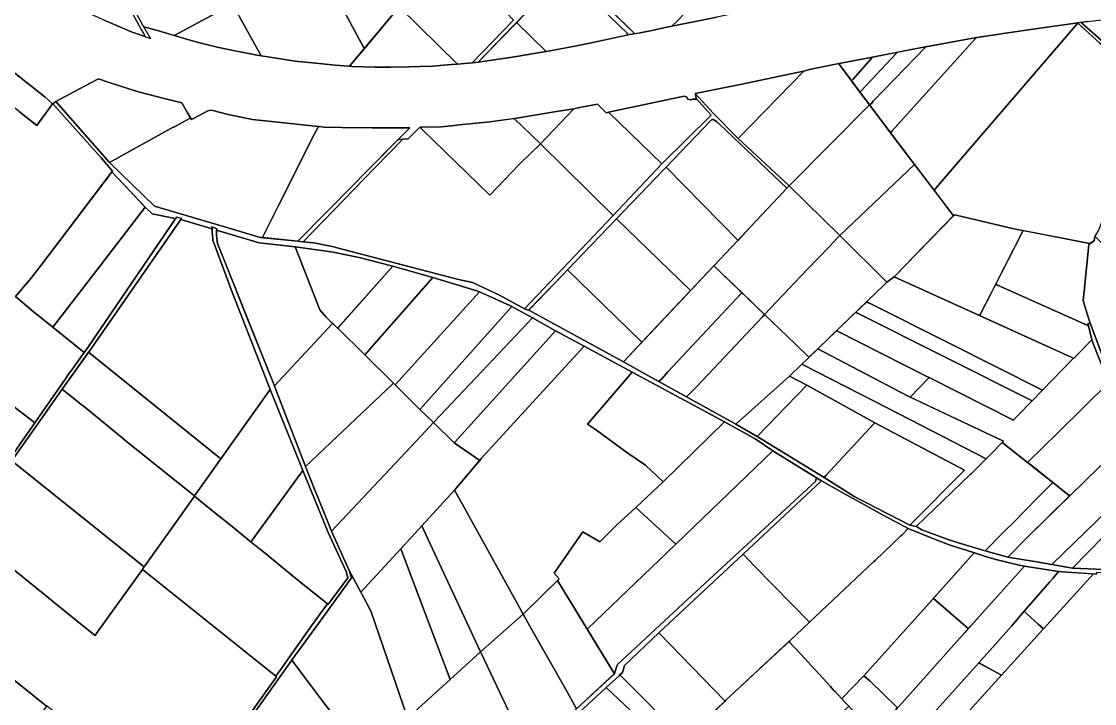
# Model space of a CAD drawing. Header units: metres. Extents: x 3 to 1005126, y 39 to 4383651.
# Drawn here: x 487537 to 488604, y 4369127 to 4369805 of the extents above; entities that cross this region are included whole.
import ezdxf

# ---------------------------------------------------------------- set-up
doc = ezdxf.new("R2010")
doc.units = ezdxf.units.M
doc.header["$MEASUREMENT"] = 0
doc.layers.add('TM_Llucmajor', color=7, linetype='Continuous')

msp = doc.modelspace()

# ---------------------------------------------------------------- linework, layer by layer
at = {"layer": 'TM_Llucmajor', "linetype": 'Continuous', "flags": 128}
for points in [[(487824.1, 4369863.4), (487823.9, 4369863.7), (487814.6, 4369883), (487786.4, 4369933.5), (487790.9, 4369936), (487867.3, 4369977.4), (487918.8, 4369883.7), (487937.6, 4369849.4), (487931.1, 4369841.7), (487912.6, 4369819.4), (487911.6, 4369818.2), (487878.1, 4369777.9), (487877.3, 4369779.4), (487830.8, 4369865.6), (487830.2, 4369866.7), (487824.1, 4369863.4)], [(488236.5, 4369917), (488241, 4369911.2), (488253.1, 4369895.7), (488263, 4369883.1), (488262.4, 4369882.4), (488188.9, 4369804.9), (488184, 4369800.2), (488177.1, 4369798.9), (488165.6, 4369796.3), (488152.5, 4369793.7), (488147.2, 4369792.7), (488125, 4369814.2), (488153.7, 4369843.7), (488232.9, 4369921.5), (488236.5, 4369917)], [(487704.8, 4369890.9), (487707.6, 4369892.4), (487708.2, 4369891.2), (487746.9, 4369822.1), (487743.8, 4369820.5), (487690.3, 4369791.7), (487688.7, 4369790.8), (487672.2, 4369795.7), (487658.8, 4369799.6), (487657.8, 4369801.2), (487631.6, 4369849.7), (487630.9, 4369850.9), (487704.8, 4369890.9)], [(488263, 4369883.1), (488279.1, 4369862.6), (488279.5, 4369862), (488305.5, 4369824.8), (488303.9, 4369824.4), (488302.7, 4369824.2), (488273.7, 4369818.3), (488228.6, 4369809.2), (488190.5, 4369801.4), (488184, 4369800.2), (488188.9, 4369804.9), (488262.4, 4369882.4), (488263, 4369883.1)], [(487970.6, 4369762.5), (487912.6, 4369819.4), (487931.1, 4369841.7), (487937.6, 4369849.4), (487959.9, 4369876.2), (488026.5, 4369806.1), (487995.8, 4369774.7), (487985.2, 4369763.8), (487970.6, 4369762.5)], [(487824.1, 4369863.4), (487830.2, 4369866.7), (487830.8, 4369865.6), (487877.3, 4369779.4), (487878.1, 4369777.9), (487863.4, 4369760.3), (487862.7, 4369760.4), (487849, 4369761.3), (487829.6, 4369763.3), (487809.3, 4369765.4), (487784, 4369769.2), (487775.5, 4369770.6), (487746.9, 4369822.1), (487824.1, 4369863.4)], [(488035.7, 4369810.3), (488074.7, 4369850.4), (488075.3, 4369851), (488077.4, 4369853.1), (488078, 4369852.5), (488139.9, 4369793), (488139.5, 4369791.3), (488102.3, 4369783.3), (488087.3, 4369780.3), (488071.8, 4369777.4), (488059, 4369775), (488029.3, 4369803.7), (488035.7, 4369810.3)], [(487584.4, 4369822.2), (487582.5, 4369823), (487583.6, 4369823.7), (487628.4, 4369847.8), (487656.1, 4369796.7), (487659.2, 4369791.1), (487659.8, 4369789.8), (487647.2, 4369794.1), (487619.2, 4369806), (487594.4, 4369817.2), (487584.4, 4369822.2)], [(487743.8, 4369820.5), (487746.9, 4369822.1), (487775.5, 4369770.6), (487771.1, 4369771.3), (487769.5, 4369771.6), (487766.4, 4369772.2), (487746, 4369776.2), (487731.6, 4369779.4), (487713.1, 4369783.9), (487705.9, 4369785.9), (487691.2, 4369790.1), (487688.7, 4369790.8), (487690.3, 4369791.7), (487743.8, 4369820.5)], [(487911.6, 4369818.2), (487912.6, 4369819.4), (487970.6, 4369762.5), (487970.2, 4369762.4), (487964.7, 4369761.9), (487945.7, 4369760.5), (487933.4, 4369759.9), (487922.3, 4369759.7), (487903.9, 4369759.4), (487900.4, 4369759.4), (487888.5, 4369759.5), (487865.7, 4369760.2), (487863.4, 4369760.3), (487911.6, 4369818.2)], [(488641.7, 4369759.1), (488638.8, 4369761.6), (488591.5, 4369803.6), (488591.1, 4369804), (488597.5, 4369804.9), (488633.7, 4369809), (488654.5, 4369811), (488649.6, 4369792.4), (488645.6, 4369775.5), (488642.2, 4369761.3), (488641.7, 4369759.1)], [(488026.1, 4369800.4), (488029.3, 4369803.7), (488059, 4369775), (488054.4, 4369774.2), (488027.3, 4369769.7), (487991.1, 4369764.4), (488026.1, 4369800.4)], [(488446.5, 4369639.1), (488444.7, 4369637), (488425.3, 4369662.5), (488401.4, 4369694.2), (488402.7, 4369695.6), (488486, 4369787.8), (488486.9, 4369788.8), (488487.1, 4369788.8), (488511.8, 4369792.7), (488513.4, 4369792.9), (488550.3, 4369798.2), (488580.7, 4369802.5), (488587.6, 4369803.5), (488587.6, 4369803.1), (488587.2, 4369802.6), (488446.5, 4369639.1)], [(488609.7, 4369783.4), (488631.5, 4369764.2), (488637.3, 4369759), (488637.9, 4369758.5), (488641, 4369755.8), (488630, 4369713.3), (488621.6, 4369682.4), (488617.8, 4369667.2), (488615.4, 4369643.9), (488612, 4369606.7), (488608.4, 4369597.4), (488604.8, 4369591.5), (488603.9, 4369586.8), (488599.8, 4369583.9), (488524, 4369598.8), (488466.7, 4369612.1), (488464.8, 4369612.5), (488463.9, 4369611.6), (488444.7, 4369637), (488446.5, 4369639.1), (488587.2, 4369802.6), (488587.6, 4369803.1), (488609.7, 4369783.4)], [(488641, 4369755.8), (488637.9, 4369758.5), (488637.3, 4369759), (488631.5, 4369764.2), (488609.7, 4369783.4), (488587.6, 4369803.1), (488587.6, 4369803.5), (488591.1, 4369804), (488591.5, 4369803.6), (488638.8, 4369761.6), (488641.7, 4369759.1), (488641, 4369755.8)], [(488436.6, 4369779.6), (488486.9, 4369788.8), (488486, 4369787.8), (488402.7, 4369695.6), (488401.4, 4369694.2), (488380.6, 4369721.8), (488382, 4369723.1), (488384.6, 4369725.9), (488436.6, 4369779.6)], [(487498.4, 4369744.2), (487484.2, 4369755.4), (487501.3, 4369776.4), (487560.4, 4369729.5), (487567.8, 4369723), (487565.4, 4369719.7), (487552.3, 4369701.4), (487535.1, 4369715.1), (487498.4, 4369744.2)], [(488435.7, 4369779.5), (488436.6, 4369779.6), (488384.6, 4369725.9), (488382, 4369723.1), (488380.6, 4369721.8), (488371, 4369734.5), (488372.3, 4369735.9), (488407.5, 4369773.3), (488408.3, 4369774.2), (488434.2, 4369779.2), (488435.7, 4369779.5)], [(488350.2, 4369762.4), (488349.9, 4369762.9), (488350.3, 4369762.9), (488383.4, 4369769.3), (488364.1, 4369747.6), (488362.6, 4369745.9), (488350.2, 4369762.4)], [(488407.5, 4369773.3), (488372.3, 4369735.9), (488371, 4369734.5), (488362.6, 4369745.9), (488364.1, 4369747.6), (488383.4, 4369769.3), (488408.3, 4369774.2), (488407.5, 4369773.3)], [(488225.1, 4369713.8), (488207, 4369733.3), (488251.9, 4369742.3), (488310.2, 4369754.5), (488315.2, 4369755.5), (488249.7, 4369688.5), (488225.1, 4369713.8)], [(488315.2, 4369755.5), (488320.7, 4369757.2), (488349.9, 4369762.9), (488350.2, 4369762.4), (488380.6, 4369721.8), (488300.7, 4369641.4), (488249.7, 4369688.5), (488315.2, 4369755.5)], [(487624.4, 4369664.5), (487571.1, 4369725.3), (487599.8, 4369740.4), (487613.5, 4369747.7), (487624.2, 4369744.2), (487652, 4369735.3), (487662.3, 4369732.4), (487676.1, 4369728.8), (487696.5, 4369724), (487702, 4369713.9), (487703, 4369712.2), (487705.1, 4369708.9), (487704.7, 4369708.7), (487697.4, 4369704.8), (487688.5, 4369699.9), (487688, 4369699.7), (487624.4, 4369664.5)], [(488222.4, 4369706.1), (488178.1, 4369659.9), (488175.8, 4369657.5), (488128.2, 4369607.9), (488080.1, 4369557.8), (488075.7, 4369553.3), (488041.2, 4369517.7), (488037.3, 4369519.2), (488125.6, 4369611.8), (488173.9, 4369663.2), (488222.9, 4369711.6), (488208.1, 4369728.1), (488207.3, 4369732.7), (488207, 4369733.3), (488225.1, 4369713.8), (488249.7, 4369688.5), (488300.7, 4369641.4), (488298.4, 4369639.1), (488264.7, 4369670.8), (488259.2, 4369676.2), (488230.6, 4369703.3), (488230.4, 4369703.4), (488230, 4369703.8), (488228.6, 4369705), (488227.2, 4369706.1), (488225.6, 4369706.9), (488225.6, 4369706.9), (488224.9, 4369707.2), (488224.2, 4369707.2), (488223.5, 4369707), (488223.4, 4369706.9), (488222.9, 4369706.6), (488222.4, 4369706.1)], [(488125.6, 4369611.8), (488053.2, 4369683), (488086.4, 4369718.1), (488092, 4369719.2), (488109.9, 4369722.5), (488118.6, 4369714), (488120.8, 4369714.5), (488173.9, 4369663.2), (488125.6, 4369611.8)], [(488173.9, 4369663.2), (488120.8, 4369714.5), (488196.2, 4369730.6), (488198.3, 4369729.8), (488199.8, 4369727.7), (488202.9, 4369726.9), (488204.7, 4369727.6), (488208.2, 4369727.7), (488208.1, 4369728.1), (488222.9, 4369711.6), (488173.9, 4369663.2)], [(488425.3, 4369662.5), (488351, 4369592), (488300.7, 4369641.4), (488380.6, 4369721.8), (488425.3, 4369662.5)], [(487766.7, 4369707.4), (487832.3, 4369700.5), (487827.8, 4369691.7), (487793.1, 4369622.5), (487776.7, 4369589.9), (487774.3, 4369590.1), (487746.8, 4369598.2), (487669.2, 4369621.2), (487624.4, 4369664.5), (487688, 4369699.7), (487688.5, 4369699.9), (487697.4, 4369704.8), (487704.7, 4369708.7), (487705.1, 4369708.9), (487706.2, 4369707.2), (487708.8, 4369708.6), (487722.3, 4369716.1), (487726.1, 4369716.5), (487742.5, 4369712.3), (487760.2, 4369708.7), (487766.7, 4369707.4)], [(488053.2, 4369683), (488026.9, 4369708.3), (488027.7, 4369708.4), (488051.2, 4369712.2), (488071.2, 4369715.8), (488086.4, 4369718.1), (488053.2, 4369683)], [(487811.8, 4369586.4), (487776.7, 4369589.9), (487793.1, 4369622.5), (487827.8, 4369691.7), (487832.3, 4369700.5), (487838, 4369699.9), (487855.7, 4369699.3), (487885.7, 4369699), (487923.1, 4369699.1), (487877.8, 4369653.3), (487868.5, 4369643.8), (487811.8, 4369586.4)], [(488026.3, 4369708.2), (488026.9, 4369708.3), (488053.2, 4369683), (488033.7, 4369664.4), (488032, 4369662.7), (488002.7, 4369632.2), (487935.3, 4369697.9), (487934.7, 4369698.5), (487933.7, 4369699.5), (487933.9, 4369699.6), (487935.4, 4369699.6), (487954.3, 4369700.2), (487964.8, 4369701.1), (487972.4, 4369702.1), (488003, 4369705.2), (488026.3, 4369708.2)], [(488222.4, 4369706.1), (488222.9, 4369706.6), (488223.4, 4369706.9), (488223.5, 4369707), (488224.2, 4369707.2), (488224.9, 4369707.2), (488225.6, 4369706.9), (488225.6, 4369706.9), (488227.2, 4369706.1), (488228.6, 4369705), (488230, 4369703.8), (488230.4, 4369703.4), (488230.6, 4369703.3), (488259.2, 4369676.2), (488264.7, 4369670.8), (488298.4, 4369639.1), (488284.7, 4369624.4), (488261.9, 4369600.2), (488249.8, 4369587.2), (488178.1, 4369659.9), (488222.4, 4369706.1)], [(487932.3, 4369698.9), (487932.4, 4369699.2), (487933.7, 4369699.5), (487934.7, 4369698.5), (487935.3, 4369697.9), (488002.7, 4369632.2), (488032, 4369662.7), (488033.7, 4369664.4), (488053.2, 4369683), (488125.6, 4369611.8), (488037.3, 4369519.2), (488012.5, 4369532.7), (487985.5, 4369545.4), (487976.3, 4369547.2), (487971.7, 4369548.1), (487849.5, 4369580.2), (487847.5, 4369580.8), (487827.9, 4369584.6), (487817, 4369585.6), (487888.1, 4369659), (487888.4, 4369659.3), (487916.2, 4369687.9), (487916.7, 4369687.9), (487921.7, 4369688.1), (487932.3, 4369698.9)], [(487912.8, 4369687.6), (487916.2, 4369687.9), (487888.4, 4369659.3), (487888.1, 4369659), (487817, 4369585.6), (487813.9, 4369586), (487811.8, 4369586.4), (487868.5, 4369643.8), (487877.8, 4369653.3), (487911.6, 4369687.5), (487912.8, 4369687.6)], [(488202.3, 4369537.3), (488128.9, 4369608.7), (488175.8, 4369657.5), (488178.1, 4369659.9), (488249.8, 4369587.2), (488249.3, 4369586.7), (488225.5, 4369562), (488202.3, 4369537.3)], [(488463.9, 4369611.6), (488404.9, 4369550.9), (488397.9, 4369545.5), (488351, 4369592), (488425.3, 4369662.5), (488463.9, 4369611.6)], [(487644.6, 4369636.5), (487658.5, 4369621.9), (487660.1, 4369620.2), (487612, 4369557.7), (487568, 4369501), (487556.7, 4369510), (487551.7, 4369514), (487551.5, 4369514.2), (487548.7, 4369516.6), (487531.1, 4369531.3), (487544.6, 4369547.3), (487544.8, 4369547.5), (487546.4, 4369549.4), (487556.4, 4369562.6), (487626.8, 4369655.3), (487644.6, 4369636.5)], [(488276.2, 4369513.5), (488225.5, 4369562), (488249.3, 4369586.7), (488261.9, 4369600.2), (488284.7, 4369624.4), (488298.4, 4369639.1), (488300.7, 4369641.4), (488351, 4369592), (488348.5, 4369589.5), (488340.6, 4369581.2), (488329.8, 4369569.9), (488328.7, 4369568.8), (488328.1, 4369568.2), (488312.3, 4369551.6), (488276.2, 4369513.5)], [(487660.1, 4369620.2), (487660.3, 4369619.9), (487666.8, 4369613.5), (487688.3, 4369609.2), (487689.8, 4369608.2), (487602.8, 4369480.8), (487599.3, 4369475.8), (487568, 4369501), (487612, 4369557.7), (487660.1, 4369620.2)], [(487735.3, 4369369.9), (487603.7, 4369476), (487604.2, 4369476.8), (487636.8, 4369523.3), (487642.9, 4369532), (487695.5, 4369608), (487726.5, 4369598.8), (487726.8, 4369594.6), (487726.8, 4369594.2), (487726.9, 4369593.3), (487727.3, 4369587.2), (487728.9, 4369582.9), (487729.2, 4369582), (487746.7, 4369535.6), (487784.5, 4369439), (487735.3, 4369369.9)], [(488128.2, 4369607.9), (488128.9, 4369608.7), (488202.3, 4369537.3), (488202, 4369536.9), (488154, 4369485.8), (488153.1, 4369486.8), (488080.1, 4369557.8), (488128.2, 4369607.9)], [(488532.7, 4369595.8), (488490.6, 4369513.4), (488490, 4369512.3), (488404.9, 4369550.9), (488464.8, 4369612.5), (488466.7, 4369612.1), (488524, 4369598.8), (488533.3, 4369597), (488532.7, 4369595.8)], [(487731.9, 4369583.9), (487731, 4369592.3), (487731, 4369597.4), (487773.4, 4369584.8), (487809.3, 4369580.8), (487833.6, 4369518.1), (487840.2, 4369510.9), (487846.5, 4369504.6), (487788.5, 4369442.5), (487759.2, 4369515.8), (487741.4, 4369560.1), (487731.9, 4369583.9)], [(488532.7, 4369595.8), (488533.3, 4369597), (488599.8, 4369583.9), (488598.6, 4369583), (488594.2, 4369539.8), (488593, 4369527.5), (488596.8, 4369515), (488599.9, 4369504.7), (488597.7, 4369504.1), (488598.2, 4369502.2), (488507.3, 4369543.1), (488506.1, 4369543.7), (488532.7, 4369595.8)], [(487456, 4369479.9), (487416.1, 4369511.6), (487442.1, 4369547.6), (487449.3, 4369557.8), (487467.4, 4369583.5), (487498.3, 4369558.2), (487531.1, 4369531.3), (487548.7, 4369516.6), (487551.5, 4369514.2), (487551.7, 4369514), (487556.7, 4369510), (487599.3, 4369475.8), (487586.3, 4369457.6), (487584.5, 4369455), (487580.7, 4369449.5), (487550.2, 4369405.7), (487516.5, 4369431.9), (487516.2, 4369432.1), (487477, 4369463.2), (487464.8, 4369472.8), (487464.6, 4369473), (487456, 4369479.9)], [(488306.6, 4369484.2), (488276.2, 4369513.5), (488312.3, 4369551.6), (488328.1, 4369568.2), (488328.7, 4369568.8), (488329.8, 4369569.9), (488340.6, 4369581.2), (488348.5, 4369589.5), (488351, 4369592), (488397.9, 4369545.5), (488395.1, 4369542.9), (488377.9, 4369526.3), (488352.1, 4369501.5), (488329.1, 4369479.3), (488320.3, 4369470.9), (488306.6, 4369484.2)], [(488604.8, 4369591.1), (488604.8, 4369591.2), (488629.5, 4369566.7), (488639.9, 4369556.1), (488681.1, 4369514.6), (488681.4, 4369514.9), (488682.6, 4369513.8), (488621.6, 4369452), (488616.6, 4369460.6), (488599.9, 4369504.7), (488596.8, 4369515), (488593, 4369527.5), (488594.2, 4369539.8), (488598.6, 4369583), (488603.9, 4369586.8), (488604.8, 4369591.1)], [(487903.7, 4369562.3), (487906.3, 4369561.6), (487851.4, 4369499.8), (487850.8, 4369500.4), (487840.2, 4369510.9), (487833.6, 4369518.1), (487809.3, 4369580.8), (487809.6, 4369580.8), (487846.9, 4369575.5), (487872.9, 4369570.3), (487903.7, 4369562.3)], [(487878.4, 4369473.4), (487851.5, 4369499.8), (487906.3, 4369561.6), (487946.2, 4369550.2), (487878.4, 4369473.4)], [(488163.8, 4369450.8), (488138, 4369465), (488135.7, 4369466.3), (488225.5, 4369562), (488253.4, 4369535.2), (488252.8, 4369534.5), (488179.9, 4369456.3), (488173.5, 4369449.3), (488171.1, 4369446.8), (488166.7, 4369449.3), (488163.8, 4369450.8)], [(488135.7, 4369466.3), (488041.5, 4369517.9), (488075.7, 4369553.3), (488080.1, 4369557.8), (488153.1, 4369486.8), (488154, 4369485.8), (488135.7, 4369466.3)], [(488377.9, 4369526.3), (488395.1, 4369542.9), (488397.9, 4369545.5), (488404.9, 4369550.9), (488581.1, 4369471), (488583.5, 4369469.9), (488552.6, 4369438.3), (488459.6, 4369485), (488379.7, 4369525.1), (488379.6, 4369525.2), (488377.7, 4369526.1), (488377.9, 4369526.3)], [(487908.8, 4369443.6), (487878.4, 4369473.4), (487946.2, 4369550.2), (487989.9, 4369536.9), (487992.4, 4369536.1), (487908.8, 4369443.6)], [(488601.6, 4369488.4), (488587, 4369473.5), (488583.7, 4369469.8), (488581.1, 4369471), (488490, 4369512.3), (488490.6, 4369513.4), (488506.1, 4369543.7), (488507.3, 4369543.1), (488598.2, 4369502.2), (488601.6, 4369488.4)], [(487933.3, 4369419.1), (487908.8, 4369443.6), (487992.4, 4369536.1), (488022.8, 4369522.4), (488024.7, 4369521.3), (487933.8, 4369419.6), (487933.3, 4369419.1)], [(488252.8, 4369534.5), (488253.4, 4369535.2), (488276.2, 4369513.5), (488274.1, 4369511.3), (488208.9, 4369441.9), (488198.6, 4369431.5), (488171.1, 4369446.8), (488173.5, 4369449.3), (488179.9, 4369456.3), (488252.8, 4369534.5)], [(487933.8, 4369419.6), (488024.7, 4369521.3), (488045.2, 4369510.3), (487989, 4369450.6), (487947.5, 4369406.7), (487946.7, 4369405.9), (487933.3, 4369419.1), (487933.8, 4369419.6)], [(488379.7, 4369525.1), (488459.6, 4369485), (488552.6, 4369438.3), (488552.5, 4369438.1), (488542.2, 4369427.6), (488368.5, 4369514.9), (488366.9, 4369515.7), (488377.7, 4369526.1), (488379.6, 4369525.2), (488379.7, 4369525.1)], [(487392.2, 4369478.3), (487416.1, 4369511.6), (487456, 4369479.9), (487464.6, 4369473), (487464.8, 4369472.8), (487477, 4369463.2), (487516.2, 4369432.1), (487516.5, 4369431.9), (487550.2, 4369405.7), (487531.9, 4369379.7), (487501.9, 4369336.9), (487501.4, 4369336.2), (487422, 4369399.8), (487367.7, 4369443.6), (487367.6, 4369443.7), (487392.2, 4369478.3)], [(487947.5, 4369406.7), (487989, 4369450.6), (488045.2, 4369510.3), (488068.2, 4369497.3), (487968.3, 4369386.8), (487967.5, 4369385.8), (487946.7, 4369405.9), (487947.5, 4369406.7)], [(488274.1, 4369511.3), (488276.2, 4369513.5), (488306.6, 4369484.2), (488320.3, 4369470.9), (488319.6, 4369470.2), (488313.3, 4369464.1), (488301, 4369452.3), (488247.4, 4369404.5), (488198.6, 4369431.5), (488208.9, 4369441.9), (488274.1, 4369511.3)], [(488368.5, 4369514.9), (488542.2, 4369427.6), (488526.8, 4369411.7), (488523.6, 4369408.5), (488440, 4369450.8), (488437, 4369452.3), (488348.8, 4369496.8), (488347.8, 4369497.3), (488352.1, 4369501.5), (488366.9, 4369515.7), (488368.5, 4369514.9)], [(487847.3, 4369503.9), (487850.8, 4369500.4), (487851.4, 4369499.8), (487851.5, 4369499.8), (487878.4, 4369473.4), (487907.1, 4369445.3), (487906.7, 4369445), (487819.4, 4369362.3), (487791.9, 4369433.6), (487788.9, 4369441.5), (487788.5, 4369442.5), (487846.5, 4369504.6), (487847.3, 4369503.9)], [(487968.3, 4369386.8), (488068.2, 4369497.3), (488096.8, 4369482.1), (487994, 4369369.8), (487992.8, 4369368.3), (487967.5, 4369385.8), (487968.3, 4369386.8)], [(488348.8, 4369496.8), (488437, 4369452.3), (488440, 4369450.8), (488421.1, 4369431.4), (488418.3, 4369432.7), (488329.1, 4369479.3), (488347.8, 4369497.3), (488348.8, 4369496.8)], [(488526.8, 4369411.7), (488542.2, 4369427.6), (488552.5, 4369438.1), (488552.6, 4369438.3), (488583.5, 4369469.9), (488583.7, 4369469.8), (488587, 4369473.5), (488601.6, 4369488.4), (488603.1, 4369484.7), (488614.3, 4369456), (488618, 4369446.8), (488618.4, 4369445.8), (488568, 4369396.2), (488538.1, 4369366.7), (488537.7, 4369366.3), (488513.9, 4369385.2), (488512.6, 4369386.2), (488513.9, 4369387.5), (488421.1, 4369431.4), (488440, 4369450.8), (488523.6, 4369408.5), (488526.8, 4369411.7)], [(487709.2, 4369333.2), (487661.4, 4369371.3), (487641, 4369387.6), (487629.4, 4369397.1), (487601.6, 4369420), (487601.3, 4369420.2), (487594.7, 4369425.4), (487594.4, 4369425.6), (487577.4, 4369439.3), (487603.7, 4369476), (487735.3, 4369369.9), (487709.2, 4369333.2)], [(488144.5, 4369456), (488100, 4369404.3), (488108.1, 4369399), (488109.1, 4369398.3), (488139.2, 4369376.3), (488141.1, 4369374.9), (488155.6, 4369365), (488157.7, 4369363.6), (488175.3, 4369346.9), (488148.2, 4369321.5), (488128.6, 4369303.8), (488127.9, 4369303.1), (488112.3, 4369287.4), (488095.5, 4369297.4), (488066.9, 4369256.1), (488071.8, 4369250.6), (488036, 4369215.6), (487988.9, 4369300.5), (487976.9, 4369322.2), (487967.6, 4369338.9), (487986.2, 4369360.7), (487994, 4369369.8), (488096.8, 4369482.1), (488144.5, 4369456)], [(488385.9, 4369426.9), (488313.3, 4369464.1), (488319.6, 4369470.2), (488329.1, 4369479.3), (488418.3, 4369432.7), (488513.9, 4369387.5), (488500.8, 4369374.1), (488499.2, 4369372.5), (488496.7, 4369370), (488431.5, 4369403.5), (488385.9, 4369426.9)], [(488236.1, 4369406.7), (488175.3, 4369346.9), (488157.7, 4369363.6), (488155.6, 4369365), (488141.1, 4369374.9), (488139.2, 4369376.3), (488109.1, 4369398.3), (488108.1, 4369399), (488100, 4369404.3), (488144.5, 4369456), (488236.1, 4369406.7)], [(488385.8, 4369405.8), (488377.5, 4369410.4), (488318.3, 4369443.1), (488301, 4369452.3), (488313.3, 4369464.1), (488385.9, 4369426.9), (488431.5, 4369403.5), (488496.7, 4369370), (488481.5, 4369355), (488480.7, 4369354.2), (488426.9, 4369302.7), (488420.6, 4369303.9), (488475, 4369358.8), (488385.8, 4369405.8)], [(487908.8, 4369443.6), (487933.3, 4369419.1), (487946.7, 4369405.9), (487934.8, 4369393.1), (487845.3, 4369297.9), (487832.4, 4369330.1), (487828.8, 4369338.9), (487819.4, 4369362.3), (487906.7, 4369445), (487907.1, 4369445.3), (487908.8, 4369443.6)], [(488268.6, 4369392.3), (488247.4, 4369404.5), (488301, 4369452.3), (488318.3, 4369443.1), (488268.6, 4369392.3)], [(488630.7, 4369422), (488635.4, 4369404.5), (488636.7, 4369388.7), (488580.3, 4369333.7), (488579.5, 4369333), (488564.1, 4369345.4), (488539.6, 4369364.8), (488538.1, 4369366), (488537.7, 4369366.3), (488538.1, 4369366.7), (488568, 4369396.2), (488618.4, 4369445.8), (488630.7, 4369422)], [(487709, 4369332.8), (487697.9, 4369317), (487685.5, 4369299.6), (487659, 4369262.6), (487659, 4369262.7), (487657.6, 4369263.7), (487527.4, 4369367.9), (487529.5, 4369370.9), (487555.6, 4369408.2), (487577.4, 4369439.3), (487594.4, 4369425.6), (487594.7, 4369425.4), (487601.3, 4369420.2), (487601.6, 4369420), (487629.4, 4369397.1), (487641, 4369387.6), (487661.4, 4369371.3), (487709.2, 4369333.2), (487709, 4369332.8)], [(487764.9, 4369287.5), (487763.8, 4369288.4), (487746.4, 4369302.5), (487723.9, 4369320.7), (487709, 4369332.8), (487709.2, 4369333.2), (487735.3, 4369369.9), (487784.5, 4369439), (487784.5, 4369438.9), (487816.9, 4369358.5), (487766.4, 4369289.2), (487765.3, 4369287.9), (487764.9, 4369287.5)], [(488335.5, 4369351.4), (488268.6, 4369392.3), (488318.3, 4369443.1), (488377.5, 4369410.4), (488385.8, 4369405.8), (488385.2, 4369405.1), (488337.2, 4369353.3), (488335.5, 4369351.4)], [(487992.8, 4369368.3), (487986.2, 4369360.7), (487967.6, 4369338.9), (487935.3, 4369303.3), (487914.4, 4369280.6), (487874.5, 4369237.5), (487863, 4369258.8), (487845.3, 4369297.9), (487934.8, 4369393.1), (487946.7, 4369405.9), (487967.5, 4369385.8), (487992.8, 4369368.3)], [(488187.7, 4369285.1), (488148.2, 4369321.5), (488175.3, 4369346.9), (488236.1, 4369406.7), (488266.9, 4369389.8), (488284.5, 4369377.9), (488187.7, 4369285.1)], [(488385.2, 4369405.1), (488385.8, 4369405.8), (488475, 4369358.8), (488420.6, 4369303.9), (488365.9, 4369332.2), (488335.5, 4369351.4), (488337.2, 4369353.3), (488385.2, 4369405.1)], [(488466.7, 4369287.1), (488457.8, 4369290.1), (488432.5, 4369299.3), (488428.2, 4369301.9), (488426.9, 4369302.7), (488480.7, 4369354.2), (488481.5, 4369355), (488496.7, 4369370), (488499.2, 4369372.5), (488500.8, 4369374.1), (488512.6, 4369386.2), (488562.7, 4369346.5), (488545.5, 4369329.1), (488537.4, 4369320.7), (488522, 4369305.1), (488517.5, 4369300.8), (488512.3, 4369295.8), (488495.7, 4369278.5), (488466.7, 4369287.1)], [(488534.4, 4369269.5), (488518, 4369272.3), (488538, 4369292.3), (488580.3, 4369333.7), (488636.7, 4369388.7), (488638.5, 4369376.5), (488640.1, 4369365.7), (488649.8, 4369350.2), (488562, 4369264.7), (488544.9, 4369267.7), (488534.4, 4369269.5)], [(488326.8, 4369347.4), (488255.1, 4369281.5), (488250.9, 4369277.5), (488204.1, 4369234.3), (488129.9, 4369165.3), (488129, 4369162.7), (488127, 4369156.5), (488126.8, 4369156.3), (488099.7, 4369200.6), (488100.2, 4369201.1), (488107.6, 4369208.2), (488187.7, 4369285.1), (488284.5, 4369377.9), (488327.8, 4369351.1), (488326.8, 4369347.4)], [(487657.2, 4369259.9), (487611.9, 4369196.8), (487610.1, 4369194.3), (487594.1, 4369207.2), (487569.5, 4369227.1), (487563.7, 4369231.8), (487479.5, 4369299.8), (487509.7, 4369342.7), (487527.4, 4369367.9), (487657.6, 4369263.7), (487659, 4369262.6), (487657.1, 4369260), (487657.2, 4369259.9)], [(487841.2, 4369225.7), (487832.6, 4369232.7), (487823.5, 4369240.1), (487806.2, 4369254), (487777.9, 4369277), (487764.9, 4369287.5), (487765.3, 4369287.9), (487766.4, 4369289.2), (487816.9, 4369358.5), (487840.7, 4369300.1), (487842.1, 4369296.6), (487859.9, 4369258), (487861.5, 4369251.7), (487843.8, 4369227.5), (487842.5, 4369225.7), (487842, 4369225), (487841.2, 4369225.7)], [(488582.4, 4369261.2), (488562, 4369264.7), (488650.8, 4369351.2), (488658.3, 4369341.6), (488659.5, 4369339.8), (488582.4, 4369261.2)], [(487947.9, 4369276), (487935.3, 4369303.3), (487967.6, 4369338.9), (487976.9, 4369322.2), (487988.9, 4369300.5), (488036, 4369215.6), (487993.4, 4369178.1), (487947.9, 4369276)], [(488397.1, 4369312.3), (488397.2, 4369312.3), (488397.9, 4369311.9), (488400.5, 4369310.7), (488418.9, 4369300.6), (488413.5, 4369294.9), (488412.7, 4369294.1), (488411.8, 4369293.3), (488386, 4369268.8), (488384.9, 4369267.8), (488320.8, 4369207.5), (488266.3, 4369262.9), (488254.8, 4369275.2), (488332.7, 4369347.9), (488350.2, 4369338), (488379.3, 4369322.1), (488397.1, 4369312.3)], [(488518, 4369272.3), (488495.7, 4369278.5), (488512.3, 4369295.8), (488517.5, 4369300.8), (488522, 4369305.1), (488537.4, 4369320.7), (488545.5, 4369329.1), (488562.7, 4369346.5), (488564.1, 4369345.4), (488579.5, 4369333), (488538, 4369292.3), (488518, 4369272.3)], [(488659.5, 4369339.8), (488667.9, 4369321.3), (488672.9, 4369301.5), (488673.1, 4369296.8), (488667.8, 4369287.6), (488644.3, 4369258.5), (488590.4, 4369260.9), (488590.1, 4369260.9), (488584.5, 4369261.1), (488582.4, 4369261.2), (488659.5, 4369339.8)], [(487792.4, 4369157.2), (487790, 4369153.8), (487657.2, 4369259.9), (487657.1, 4369260), (487659, 4369262.6), (487685.5, 4369299.6), (487697.9, 4369317), (487709, 4369332.8), (487723.9, 4369320.7), (487746.4, 4369302.5), (487763.8, 4369288.4), (487777.9, 4369277), (487806.2, 4369254), (487823.5, 4369240.1), (487832.6, 4369232.7), (487841.2, 4369225.7), (487834.2, 4369215.9), (487823.8, 4369201.4), (487814.2, 4369187.8), (487802.2, 4369171), (487794.8, 4369160.5), (487792.4, 4369157.2)], [(488099.7, 4369200.6), (488070.1, 4369248.9), (488071.8, 4369250.6), (488066.9, 4369256.1), (488095.5, 4369297.4), (488112.3, 4369287.4), (488127.9, 4369303.1), (488128.6, 4369303.8), (488148.2, 4369321.5), (488187.7, 4369285.1), (488107.6, 4369208.2), (488100.2, 4369201.1), (488099.7, 4369200.6)], [(487963.5, 4369150.6), (487914.4, 4369280.6), (487935.3, 4369303.3), (487947.9, 4369276), (487993.4, 4369178.1), (487963.5, 4369150.6)], [(488425.6, 4369210.6), (488375, 4369154.3), (488353.2, 4369131.9), (488352.8, 4369131.5), (488346.4, 4369138.5), (488345.4, 4369139.4), (488344.5, 4369140.3), (488341.8, 4369143.6), (488311.8, 4369175.9), (488300.4, 4369188.2), (488301.6, 4369189.2), (488320.8, 4369207.5), (488384.9, 4369267.8), (488386, 4369268.8), (488411.8, 4369293.3), (488412.7, 4369294.1), (488413.5, 4369294.9), (488418.9, 4369300.6), (488446.7, 4369289.4), (488461.6, 4369283.8), (488472.4, 4369280.4), (488484.1, 4369276.7), (488484.5, 4369276.6), (488425.6, 4369210.6)], [(487875.3, 4369236), (487874.5, 4369237.5), (487914.4, 4369280.6), (487963.5, 4369150.6), (487921, 4369111.9), (487920.5, 4369113.3), (487884.8, 4369217.7), (487880.5, 4369226.1), (487879.8, 4369227.3), (487875.3, 4369236)], [(488171.7, 4369197.7), (488254.8, 4369275.2), (488266.3, 4369262.9), (488320.8, 4369207.5), (488301.6, 4369189.2), (488237.7, 4369129.8), (488236.8, 4369129), (488170.9, 4369196.8), (488170.9, 4369196.9), (488171.7, 4369197.7)], [(488444.7, 4369231.9), (488484.5, 4369276.6), (488484.9, 4369276.5), (488496, 4369272.9), (488506.3, 4369269.7), (488529.3, 4369264.1), (488534.6, 4369263.2), (488492.8, 4369216.9), (488479.5, 4369202), (488478.8, 4369201.1), (488444, 4369231.1), (488444.7, 4369231.9)], [(488568.6, 4369257.9), (488562.7, 4369251), (488559.5, 4369247.4), (488541.7, 4369226.7), (488534.5, 4369218.3), (488521.9, 4369203.6), (488489.1, 4369167.1), (488429.7, 4369100.9), (488428.6, 4369099.6), (488406.6, 4369075.2), (488406.2, 4369075.5), (488403.8, 4369078.1), (488385.8, 4369096.8), (488386, 4369097), (488408.2, 4369122.2), (488410.3, 4369124.2), (488475.2, 4369197.1), (488492.8, 4369216.9), (488534.6, 4369263.2), (488568.6, 4369257.9)], [(487836.7, 4369128.5), (487806, 4369169.8), (487809, 4369174.1), (487829.6, 4369202.5), (487865.2, 4369251.6), (487863, 4369258.8), (487874.5, 4369237.5), (487875.3, 4369236), (487879.8, 4369227.3), (487880.5, 4369226.1), (487884.8, 4369217.7), (487920.5, 4369113.3), (487921, 4369111.9), (487931.1, 4369083), (487964.2, 4369033.9), (487965, 4369032.7), (487978.8, 4369010.7), (487901.1, 4368962.2), (487842.2, 4369007.8), (487841.6, 4369008.3), (487821.7, 4369023.9), (487880.8, 4369056.1), (487889.1, 4369060.8), (487836.7, 4369128.5)], [(488711.3, 4369249.5), (488714.2, 4369249.5), (488664, 4369171), (488633.4, 4369122.6), (488593.1, 4369055.3), (488576.8, 4369029.1), (488559.3, 4369000.8), (488552.1, 4368989.4), (488454, 4369086.9), (488453, 4369087.8), (488452.1, 4369088.7), (488479.9, 4369119.6), (488511.8, 4369154.7), (488553.6, 4369200.8), (488603.3, 4369255.6), (488604.1, 4369255.5), (488605.9, 4369255.4), (488607.4, 4369257.1), (488644.1, 4369255.7), (488711.3, 4369249.5)], [(488559.5, 4369247.4), (488562.7, 4369251), (488568.6, 4369257.9), (488572, 4369257.7), (488603.3, 4369255.6), (488553.6, 4369200.8), (488548.3, 4369205.6), (488537.1, 4369215.9), (488534.5, 4369218.3), (488541.7, 4369226.7), (488559.5, 4369247.4)], [(488126.8, 4369156.3), (488088.9, 4369121.4), (488078, 4369141.3), (488044.4, 4369200.7), (488036, 4369215.6), (488070.1, 4369248.9), (488126.8, 4369156.3)], [(488478.8, 4369201.1), (488475.2, 4369197.1), (488410.3, 4369124.2), (488408.2, 4369122.2), (488380.7, 4369149.1), (488375, 4369154.3), (488425.6, 4369210.6), (488440.4, 4369227.1), (488444, 4369231.1), (488478.8, 4369201.1)], [(487471.8, 4369087.4), (487394, 4369151), (487380.4, 4369162.2), (487382.6, 4369165.3), (487428.7, 4369230.4), (487471.2, 4369196.5), (487561.9, 4369124.1), (487536.6, 4369089.4), (487511.8, 4369054.8), (487471.8, 4369087.4)], [(487994.5, 4369176), (487993.4, 4369178.1), (488036, 4369215.6), (488044.4, 4369200.7), (488078, 4369141.3), (488088.9, 4369121.4), (488064.8, 4369098.3), (488042.5, 4369074.6), (487994.5, 4369176)], [(488534.5, 4369218.3), (488537.1, 4369215.9), (488548.3, 4369205.6), (488553.6, 4369200.8), (488511.8, 4369154.7), (488489.1, 4369167.1), (488521.9, 4369203.6), (488534.5, 4369218.3)], [(488356.7, 4369127.2), (488359.8, 4369123.9), (488359.7, 4369123.8), (488306.2, 4369073.1), (488218.5, 4368989.3), (488171.1, 4368943.9), (488149.4, 4368963.5), (488125, 4368984.9), (488104.6, 4369002.7), (488180.9, 4369075), (488185.2, 4369079.1), (488216.4, 4369109.5), (488237.7, 4369129.8), (488300.4, 4369188.2), (488311.8, 4369175.9), (488341.8, 4369143.6), (488344.5, 4369140.3), (488345.4, 4369139.4), (488346.4, 4369138.5), (488356.7, 4369127.2)], [(488236.8, 4369129), (488216.4, 4369109.5), (488196.8, 4369090.4), (488196.5, 4369090.6), (488132.3, 4369155), (488134.9, 4369157.5), (488136.7, 4369164.5), (488170.9, 4369196.8), (488236.8, 4369129)], [(487931.1, 4369083), (487921, 4369111.9), (487963.5, 4369150.6), (487993.4, 4369178.1), (487994.5, 4369176), (488042.5, 4369074.6), (488044.8, 4369071.9), (488037.2, 4369064.8), (488015.6, 4369044.8), (488011.7, 4369041.3), (487978.8, 4369010.7), (487965, 4369032.7), (487964.2, 4369033.9), (487931.1, 4369083)], [(487836.7, 4369128.5), (487889.1, 4369060.8), (487880.8, 4369056.1), (487821.7, 4369023.9), (487754.4, 4369079.8), (487754, 4369080.1), (487746.6, 4369086.2), (487806, 4369169.8), (487836.7, 4369128.5)], [(488428.6, 4369099.6), (488429.7, 4369100.9), (488489.1, 4369167.1), (488490.4, 4369166.4), (488511.8, 4369154.7), (488479.9, 4369119.6), (488423.8, 4369057.3), (488406.6, 4369075.2), (488428.6, 4369099.6)], [(488132.3, 4369155), (488196.5, 4369090.6), (488196.8, 4369090.4), (488185.2, 4369079.1), (488184.9, 4369079.5), (488136.3, 4369125.6), (488118.5, 4369142.5), (488131.4, 4369154.3), (488132.3, 4369155)], [(488356.7, 4369127.2), (488352.8, 4369131.5), (488353.2, 4369131.9), (488375, 4369154.3), (488380.7, 4369149.1), (488408.2, 4369122.2), (488386, 4369097), (488385.8, 4369096.8), (488365.6, 4369117.9), (488356.7, 4369127.2)], [(488128.1, 4369025.6), (488096.9, 4369055.1), (488097.7, 4369055.9), (488108.7, 4369066.4), (488109.1, 4369066.8), (488108.1, 4369067.7), (488106.5, 4369069.3), (488074.1, 4369101.4), (488118.3, 4369142.3), (488118.5, 4369142.5), (488136.3, 4369125.6), (488184.9, 4369079.5), (488185.2, 4369079.1), (488180.9, 4369075), (488128.4, 4369025.3), (488128.1, 4369025.6)]]:
    msp.add_lwpolyline(points, close=True, dxfattribs=at)
for points in [[(488074.7, 4369850.4), (487991.1, 4369764.4), (487985.2, 4369763.8), (487995.8, 4369774.7), (488026.5, 4369806.1)], [(488123.6, 4369815.6), (488147.2, 4369792.7), (488145.3, 4369792.4), (488144.8, 4369792.3), (488141.7, 4369791.8), (488141.3, 4369791.7), (488139.5, 4369791.3), (488139.9, 4369793), (488078, 4369852.5)], [(487619.2, 4369806), (487647.2, 4369794.1), (487659.8, 4369789.8), (487660.4, 4369789.7), (487665.2, 4369787.8), (487658.8, 4369799.6), (487672.2, 4369795.7), (487688.7, 4369790.8), (487691.2, 4369790.1), (487705.9, 4369785.9), (487713.1, 4369783.9), (487731.6, 4369779.4), (487746, 4369776.2), (487766.4, 4369772.2), (487769.5, 4369771.6), (487771.1, 4369771.3), (487784, 4369769.2), (487809.3, 4369765.4), (487829.6, 4369763.3), (487849, 4369761.3), (487862.7, 4369760.4), (487865.7, 4369760.2), (487888.5, 4369759.5), (487900.4, 4369759.4), (487903.9, 4369759.4), (487922.3, 4369759.7), (487933.4, 4369759.9), (487945.7, 4369760.5), (487964.7, 4369761.9), (487970.2, 4369762.4), (487985.2, 4369763.8), (487991.1, 4369764.4), (488027.3, 4369769.7), (488059, 4369775), (488087.3, 4369780.3), (488102.3, 4369783.3), (488141.7, 4369791.8), (488144.8, 4369792.3), (488145.3, 4369792.4), (488152.5, 4369793.7), (488165.6, 4369796.3), (488177.1, 4369798.9), (488184, 4369800.2), (488190.5, 4369801.4), (488228.6, 4369809.2)], [(488597.5, 4369804.9), (488580.7, 4369802.5), (488550.3, 4369798.2), (488513.4, 4369792.9), (488511.8, 4369792.7), (488487.1, 4369788.8), (488434.2, 4369779.2), (488383.4, 4369769.3), (488350.3, 4369762.9), (488320.7, 4369757.2), (488315.2, 4369755.5), (488315.2, 4369755.5), (488310.2, 4369754.5), (488251.9, 4369742.3), (488207, 4369733.3), (488207.3, 4369732.7), (488208.1, 4369728.1), (488208.2, 4369727.7), (488204.7, 4369727.6), (488202.9, 4369726.9), (488199.8, 4369727.7), (488198.3, 4369729.8), (488196.2, 4369730.6), (488120.8, 4369714.5), (488118.6, 4369714), (488109.9, 4369722.5), (488092, 4369719.2), (488086.4, 4369718.1), (488071.2, 4369715.8), (488051.2, 4369712.2), (488027.7, 4369708.4), (488003, 4369705.2), (487972.4, 4369702.1), (487964.8, 4369701.1), (487954.3, 4369700.2), (487935.4, 4369699.6), (487933.9, 4369699.6), (487932.4, 4369699.2), (487932.3, 4369698.9), (487921.7, 4369688.1), (487916.7, 4369687.9), (487916.2, 4369687.9), (487912.8, 4369687.6), (487911.6, 4369687.5), (487923.1, 4369699.1), (487885.7, 4369699), (487855.7, 4369699.3), (487838, 4369699.9), (487832.3, 4369700.5), (487766.7, 4369707.4), (487760.2, 4369708.7), (487742.5, 4369712.3), (487726.1, 4369716.5), (487722.3, 4369716.1), (487708.8, 4369708.6), (487706.2, 4369707.2), (487705.1, 4369708.9), (487703, 4369712.2), (487702, 4369713.9), (487696.5, 4369724), (487676.1, 4369728.8), (487662.3, 4369732.4), (487652, 4369735.3), (487624.2, 4369744.2), (487613.5, 4369747.7), (487599.8, 4369740.4), (487571.1, 4369725.3), (487568, 4369722.8), (487567.8, 4369723), (487560.4, 4369729.5), (487501.3, 4369776.4)], [(487535.1, 4369715.1), (487552.3, 4369701.4), (487552.3, 4369701.4), (487565.4, 4369719.7), (487567.8, 4369723), (487568, 4369722.8), (487616.3, 4369669.2), (487627.4, 4369656.1), (487556.4, 4369562.6), (487546.4, 4369549.4), (487544.8, 4369547.5), (487544.6, 4369547.3), (487531.1, 4369531.3)], [(488605.9, 4369255.4), (488572, 4369257.7), (488568.6, 4369257.9), (488534.6, 4369263.2), (488529.3, 4369264.1), (488506.3, 4369269.7), (488496, 4369272.9), (488484.9, 4369276.5), (488484.1, 4369276.7), (488472.4, 4369280.4), (488461.6, 4369283.8), (488446.7, 4369289.4), (488418.9, 4369300.6), (488400.5, 4369310.7), (488397.9, 4369311.9), (488397.2, 4369312.3), (488397.1, 4369312.3), (488379.3, 4369322.1), (488350.2, 4369338), (488332.7, 4369347.9), (488329.6, 4369350), (488284.5, 4369377.9), (488266.9, 4369389.8), (488236.1, 4369406.7), (488144.5, 4369456), (488096.8, 4369482.1), (488068.2, 4369497.3), (488045.2, 4369510.3), (488022.8, 4369522.4), (487992.4, 4369536.1), (487989.9, 4369536.9), (487946.2, 4369550.2), (487903.7, 4369562.3), (487872.9, 4369570.3), (487846.9, 4369575.5), (487809.6, 4369580.8), (487773.4, 4369584.8), (487731, 4369597.4), (487731.2, 4369598.8), (487727.4, 4369600.2), (487726.4, 4369600.5), (487726.5, 4369598.8), (487695.5, 4369608), (487696.2, 4369609), (487691.1, 4369610.1), (487689.8, 4369608.2), (487688.3, 4369609.2), (487666.8, 4369613.5), (487660.3, 4369619.9), (487626.8, 4369655.3), (487627.4, 4369656.1), (487616.3, 4369669.2), (487568, 4369722.8), (487571.1, 4369725.3), (487624.4, 4369664.5), (487669.2, 4369621.2), (487746.8, 4369598.2), (487774.3, 4369590.1), (487811.8, 4369586.4), (487817, 4369585.6), (487827.9, 4369584.6), (487847.5, 4369580.8), (487849.5, 4369580.2), (487971.7, 4369548.1), (487976.3, 4369547.2), (487985.5, 4369545.4), (488012.5, 4369532.7), (488037.3, 4369519.2), (488041.2, 4369517.7), (488041.5, 4369517.9), (488135.7, 4369466.3), (488138, 4369465), (488163.8, 4369450.8), (488166.7, 4369449.3), (488198.6, 4369431.5), (488247.4, 4369404.5), (488268.6, 4369392.3), (488335.5, 4369351.4), (488365.9, 4369332.2), (488420.6, 4369303.9), (488426.9, 4369302.7), (488428.2, 4369301.9), (488432.5, 4369299.3), (488457.8, 4369290.1), (488466.7, 4369287.1), (488495.7, 4369278.5), (488518, 4369272.3), (488534.4, 4369269.5), (488544.9, 4369267.7), (488562, 4369264.7), (488582.4, 4369261.2), (488590.1, 4369260.9), (488590.4, 4369260.9), (488644.3, 4369258.5)], [(487531.9, 4369379.7), (487550.2, 4369405.7), (487580.7, 4369449.5), (487584.5, 4369455), (487586.3, 4369457.6), (487599.3, 4369475.8), (487602.8, 4369480.8), (487691.1, 4369610.1), (487696.2, 4369609), (487642.9, 4369532), (487636.8, 4369523.3), (487604.2, 4369476.8), (487577.4, 4369439.3), (487555.6, 4369408.2), (487529.5, 4369370.9)], [(487746.9, 4369091.9), (487790.6, 4369153.3), (487790.6, 4369153.3), (487790, 4369153.8), (487792.4, 4369157.2), (487794.8, 4369160.5), (487802.2, 4369171), (487814.2, 4369187.8), (487823.8, 4369201.4), (487834.2, 4369215.9), (487841.2, 4369225.7), (487842, 4369225), (487843.8, 4369227.5), (487861.5, 4369251.7), (487859.9, 4369258), (487842.1, 4369296.6), (487840.7, 4369300.1), (487816.9, 4369358.5), (487784.5, 4369438.9), (487746.7, 4369535.6), (487729.2, 4369582), (487728.9, 4369582.9), (487727.3, 4369587.2), (487726.9, 4369593.3), (487726.8, 4369594.2), (487726.8, 4369594.6), (487726.4, 4369600.5), (487727.4, 4369600.2), (487731.2, 4369598.8), (487731, 4369597.4), (487731, 4369592.3), (487731.9, 4369583.9), (487788.9, 4369441.5), (487791.9, 4369433.6), (487819.4, 4369362.3), (487828.8, 4369338.9), (487832.4, 4369330.1), (487845.3, 4369297.9), (487863, 4369258.8), (487865.2, 4369251.6), (487829.6, 4369202.5), (487809, 4369174.1), (487746.6, 4369086.2)], [(488614.3, 4369456), (488603.1, 4369484.7), (488601.6, 4369488.4), (488601.6, 4369488.4), (488598.2, 4369502.2), (488597.7, 4369504.1), (488599.9, 4369504.7), (488616.6, 4369460.6)], [(488088.9, 4369121.4), (488127, 4369156.5), (488129, 4369162.7), (488129.9, 4369165.3), (488204.1, 4369234.3), (488250.9, 4369277.5), (488255.1, 4369281.5), (488326.8, 4369347.4), (488326.8, 4369347.4), (488327.8, 4369351.1), (488329.6, 4369350), (488332.7, 4369347.9), (488254.8, 4369275.2), (488171.7, 4369197.7), (488170.9, 4369196.9), (488170.9, 4369196.8), (488136.7, 4369164.5), (488134.9, 4369157.5), (488132.3, 4369155), (488131.4, 4369154.3), (488118.5, 4369142.5), (488118.3, 4369142.3), (488074.1, 4369101.4)], [(487479.5, 4369299.8), (487563.7, 4369231.8), (487569.5, 4369227.1), (487594.1, 4369207.2), (487610.1, 4369194.3), (487611.9, 4369196.8), (487657.2, 4369259.9), (487790, 4369153.8), (487790.6, 4369153.3), (487790.6, 4369153.3), (487746.9, 4369091.9), (487746.6, 4369091.6), (487744.5, 4369088.6), (487695.9, 4369019.8), (487694, 4369017), (487638.1, 4369062.4), (487576.3, 4369113.1), (487574, 4369114.9), (487562, 4369124.2), (487561.9, 4369124.1), (487471.2, 4369196.5)]]:
    msp.add_lwpolyline(points, dxfattribs=at)

doc.saveas('drawing.dxf')
